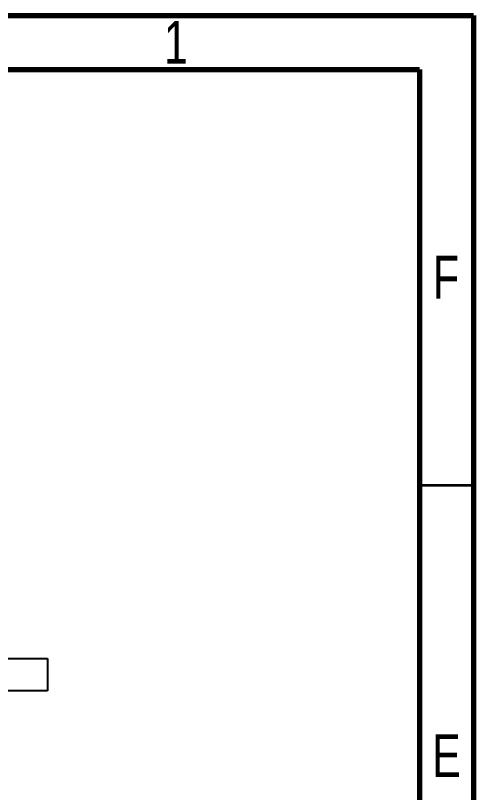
# Model space of a CAD drawing. Header units: millimetres. Extents: x 10 to 419, y 5 to 292.
# Drawn here: x 372.6 to 415, y 220.1 to 292 of the extents above; entities that cross this region are included whole.
import ezdxf

# ---------------------------------------------------------------- set-up
doc = ezdxf.new("R2010")
doc.units = ezdxf.units.MM
doc.styles.add('SLDTEXTSTYLE0', font='TXT', dxfattribs={"width": 0.75})

msp = doc.modelspace()

# ---------------------------------------------------------------- linework, layer by layer
at = {"color": 7, "linetype": 'Continuous', "lineweight": 70}
for p, q in [((15, 292), (415, 292)), ((415, 292), (415, 5)), ((20, 287), (410, 287)), ((410, 287), (410, 10))]:
    msp.add_line(p, q, dxfattribs=at)
at = {"color": 7, "linetype": 'Continuous', "lineweight": 35}
msp.add_line((410, 248.5), (415, 248.5), dxfattribs=at)
at = {"color": 7, "linetype": 'Continuous', "lineweight": 25}
for p, q in [((369.576, 232.46), (375.576, 232.46)), ((375.576, 232.46), (375.576, 229.46)), ((375.576, 229.46), (369.576, 229.46))]:
    msp.add_line(p, q, dxfattribs=at)

# ---------------------------------------------------------------- texts
at = {"color": 7, "linetype": 'Continuous', "lineweight": 0, "char_height": 3.969, "attachment_point": 2, "style": 'SLDTEXTSTYLE0'}
for s, insert in [('1', (387.46, 291.504)), ('F', (412.458, 269.754)), ('E', (412.508, 225.446))]:
    msp.add_mtext(s, dxfattribs=dict(at, insert=insert))

doc.saveas('drawing.dxf')
